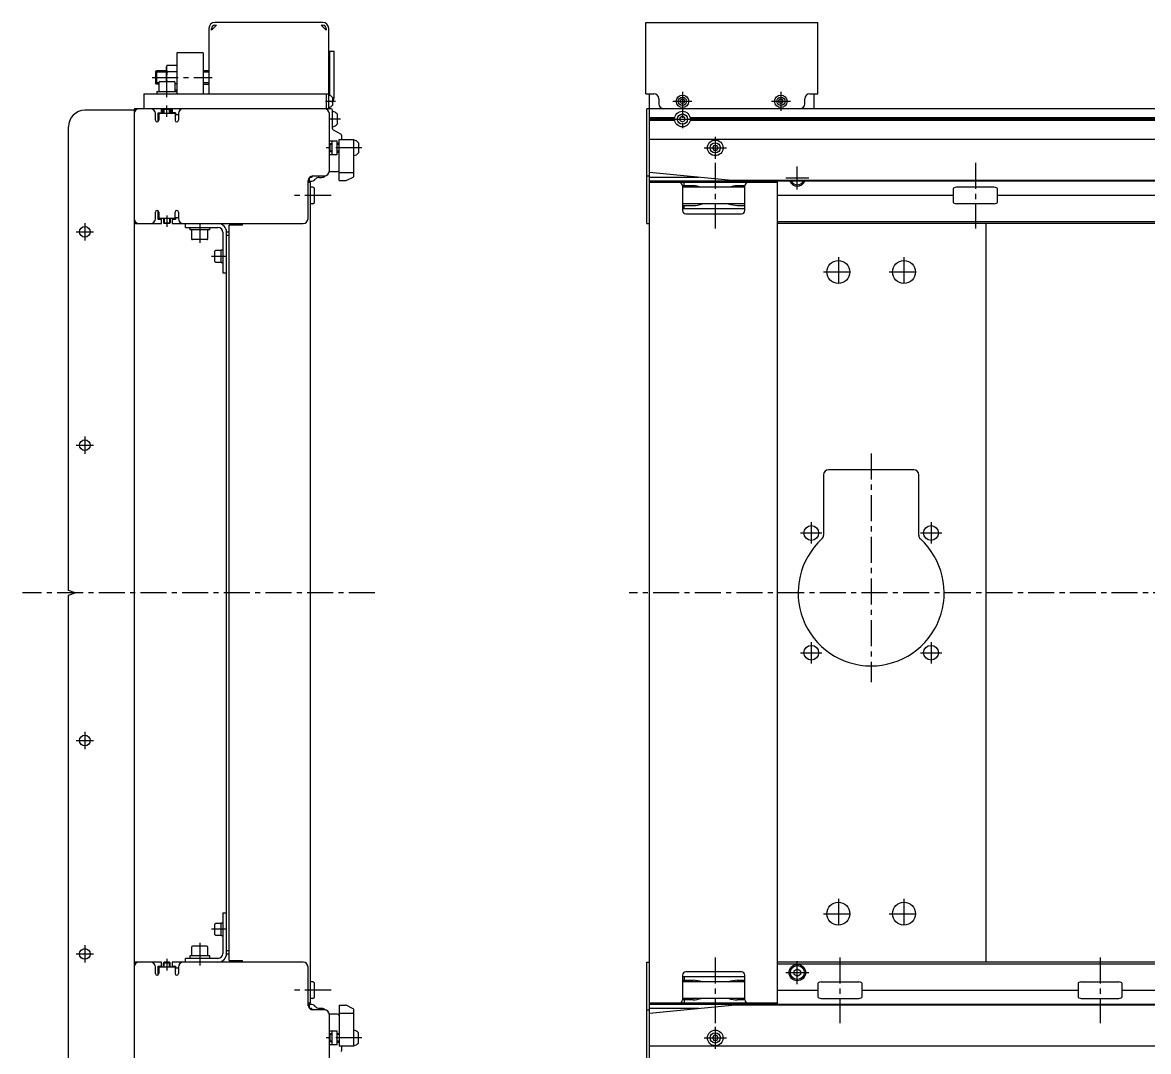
# Model space of a CAD drawing. Extents: x -10 to 3916, y -8 to 1101.
# Drawn here: x -10 to 676, y 474 to 1101 of the extents above; entities that cross this region are included whole.
import ezdxf

# ---------------------------------------------------------------- set-up
doc = ezdxf.new("R2010")
doc.units = 0
doc.header["$LTSCALE"] = 0.5
doc.linetypes.add('CENTER', pattern=[50.8, 31.75, -6.35, 6.35, -6.35])
for name, color, linetype in [('MSM_CENTER', 1, 'CENTER'), ('MSM_CONTINUOUS', 7, 'CONTINUOUS'), ('MSM_NARROW', 5, 'CONTINUOUS')]:
    doc.layers.add(name, color=color, linetype=linetype)

msp = doc.modelspace()

# ---------------------------------------------------------------- linework, layer by layer
at = {"layer": 'MSM_CENTER'}
for p, q in [((69, 1067.4), (105.6, 1067.4)), ((78, 1055.4), (78, 1066.9)), ((392.15, 1058.7), (392.15, 1035.3)), ((452.15, 1058.7), (452.15, 1047.1)), ((78, 1043.4), (78, 1050.4)), ((174.6, 1052.9), (180.8, 1052.9)), ((386.35, 1052.9), (397.95, 1052.9)), ((446.35, 1052.9), (457.95, 1052.9)), ((183.75, 1042.05), (177, 1042.05)), ((385.4, 1042.05), (398.9, 1042.05)), ((412.15, 1031.3), (412.15, 1017.8)), ((196.75, 1024.55), (175, 1024.55)), ((405.4, 1024.55), (418.9, 1024.55)), ((412.15, 1015.5), (412.15, 975.5)), ((462.15, 999.25), (462.15, 1013.25)), ((570.65, 1015.5), (570.65, 975.5)), ((455.15, 1006.25), (469.15, 1006.25)), ((178, 995.5), (155.5, 995.5)), ((78, 983.4), (78, 976.4)), ((28, 978.65), (28, 968.15)), ((98, 978.1), (98, 966.6)), ((22.75, 973.4), (33.25, 973.4)), ((114.1, 958.4), (105.1, 958.4)), ((487.15, 957.9), (487.15, 939.9)), ((527.15, 957.9), (527.15, 939.9)), ((478.15, 948.9), (496.15, 948.9)), ((518.15, 948.9), (536.15, 948.9)), ((28, 848.65), (28, 838.15)), ((22.75, 843.4), (33.25, 843.4)), ((507.15, 838.4), (507.15, 698.9)), ((470.65, 796.4), (470.65, 783.4)), ((543.65, 796.4), (543.65, 783.4)), ((464.15, 789.9), (477.15, 789.9)), ((537.15, 789.9), (550.15, 789.9)), ((204.75, 753.4), (-10, 753.4)), ((3158.75, 753.4), (359.65, 753.4)), ((470.65, 723.4), (470.65, 710.4)), ((543.65, 723.4), (543.65, 710.4)), ((464.15, 716.9), (477.15, 716.9)), ((537.15, 716.9), (550.15, 716.9)), ((28, 668.65), (28, 658.15)), ((22.75, 663.4), (33.25, 663.4)), ((487.15, 566.9), (487.15, 548.9)), ((527.15, 566.9), (527.15, 548.9)), ((478.15, 557.9), (496.15, 557.9)), ((518.15, 557.9), (536.15, 557.9)), ((114.1, 548.4), (105.1, 548.4)), ((28, 538.65), (28, 528.15)), ((98, 540.2), (98, 526.4)), ((22.75, 533.4), (33.25, 533.4)), ((78, 530.4), (78, 523.4)), ((412.15, 531.3), (412.15, 491.3)), ((462.15, 515.05), (462.15, 529.05)), ((488.15, 531.3), (488.15, 491.3)), ((646.65, 531.3), (646.65, 491.3)), ((455.15, 522.05), (469.15, 522.05)), ((178, 511.3), (155.5, 511.3)), ((412.15, 489), (412.15, 475.5)), ((196.75, 482.25), (175, 482.25)), ((405.4, 482.25), (418.9, 482.25))]:
    msp.add_line(p, q, dxfattribs=at)
at = {"layer": 'MSM_CONTINUOUS'}
for p, q in [((108.2, 1099.3), (105.2, 1096.3)), ((173, 1100.9), (107.2, 1100.9)), ((107.2, 1099.3), (108.2, 1099.3)), ((175, 1096.3), (172, 1099.3)), ((172, 1099.3), (173, 1099.3)), ((369.75, 1057.4), (369.75, 1100.9)), ((369.75, 1100.9), (474.75, 1100.9)), ((474.75, 1057.4), (474.75, 1100.9)), ((103.6, 1097.3), (103.6, 1057.4)), ((105.2, 1096.3), (105.2, 1097.3)), ((175, 1097.3), (175, 1096.3)), ((176.6, 1048.4), (176.6, 1097.3)), ((100, 1082.4), (84, 1082.4)), ((84, 1082.4), (84, 1057.4)), ((100, 1082.4), (100, 1057.4)), ((177, 1083.4), (177, 1056.6)), ((177, 1083.4), (180, 1083.4)), ((180, 1056.4), (180, 1083.4)), ((71, 1070.72), (71.68, 1071.4)), ((71, 1070.72), (71, 1064.08)), ((77.5, 1071.4), (71.68, 1071.4)), ((71.68, 1071.4), (71.68, 1063.4)), ((78.22, 1074.91), (77.5, 1073.65)), ((77.5, 1073.65), (77.5, 1064.9)), ((78.22, 1074.91), (84, 1074.91)), ((78.22, 1071.15), (84, 1071.15)), ((103.6, 1071.4), (100, 1071.4)), ((71.68, 1063.4), (71, 1064.08)), ((73, 1064.3), (73, 1058.9)), ((73.6, 1064.9), (82.4, 1064.9)), ((83, 1058.9), (83, 1064.3)), ((83, 1063.65), (84, 1063.65)), ((64, 1057.4), (64, 1048.4)), ((64, 1057.4), (176.6, 1057.4)), ((73, 1063.4), (71.68, 1063.4)), ((71.9, 1058.9), (71.9, 1057.4)), ((71.9, 1058.9), (84, 1058.9)), ((83, 1059.89), (84, 1059.89)), ((100, 1063.4), (103.6, 1063.4)), ((175, 1057.4), (175, 1048.4)), ((369.75, 1057.4), (374.75, 1057.4)), ((372.15, 449.4), (372.15, 1057.4)), ((469.75, 1057.4), (474.75, 1057.4)), ((472.15, 1057.4), (472.15, 1048.4)), ((178.8, 1055.42), (178.8, 1050.37)), ((377.75, 1054.4), (377.75, 1051.4)), ((392.15, 1054.34), (390.9, 1053.62)), ((390.9, 1052.18), (390.9, 1053.62)), ((390.9, 1052.18), (392.15, 1051.46)), ((393.4, 1053.62), (392.15, 1054.34)), ((392.15, 1051.46), (393.4, 1052.18)), ((393.4, 1052.18), (393.4, 1053.62)), ((452.15, 1054.34), (450.9, 1053.62)), ((450.9, 1052.18), (450.9, 1053.62)), ((450.9, 1052.18), (452.15, 1051.46)), ((453.4, 1053.62), (452.15, 1054.34)), ((452.15, 1051.46), (453.4, 1052.18)), ((453.4, 1052.18), (453.4, 1053.62)), ((466.75, 1051.4), (466.75, 1054.4)), ((58, 1047.4), (28, 1047.4)), ((58, 1047.9), (58, 458.9)), ((176.6, 1048.4), (58.5, 1048.4)), ((71, 1041.4), (71, 1045.4)), ((72.75, 1040.9), (72.75, 1045.9)), ((72.75, 1045.9), (76, 1045.9)), ((73, 1045.9), (73, 1041.4)), ((83, 1045.4), (73, 1045.4)), ((74.75, 1045.9), (74.75, 1048.4)), ((75, 1048.4), (75, 1045.9)), ((76.38, 1048.4), (76, 1048.02)), ((76, 1045.4), (76, 1048.02)), ((76, 1048.02), (80, 1048.02)), ((80, 1048.02), (79.62, 1048.4)), ((80, 1045.4), (80, 1048.02)), ((83.25, 1045.9), (80, 1045.9)), ((81, 1045.9), (81, 1048.4)), ((81.25, 1048.4), (81.25, 1045.9)), ((83, 1045.9), (83, 1041.4)), ((83.25, 1045.9), (83.25, 1044.9)), ((83.25, 1044.9), (85, 1044.9)), ((85, 1045.4), (85, 1041.4)), ((178, 1048.35), (174.55, 1048.35)), ((177, 1010.6), (177, 1045.4)), ((179, 1036.15), (179, 1047.35)), ((181.75, 1045.17), (181.75, 1038.92)), ((3148.75, 1048.4), (370.55, 1048.4)), ((370.55, 978.4), (370.55, 1048.4)), ((3147.15, 1048.35), (372.15, 1048.35)), ((392.15, 1043.78), (390.65, 1042.92)), ((393.65, 1042.92), (392.15, 1043.78)), ((397.15, 1048.35), (397.15, 1048.4)), ((427.15, 1048.4), (427.15, 1048.35)), ((18, 754.9), (18, 1037.4)), ((72.87, 1040.9), (72.75, 1040.9)), ((178.5, 1042.05), (179, 1042.92)), ((179, 1041.18), (178.5, 1042.05)), ((387.48, 1042.92), (372.15, 1042.92)), ((387.4, 1042.05), (372.15, 1042.05)), ((387.48, 1041.18), (372.15, 1041.18)), ((390.65, 1042.92), (390.65, 1041.18)), ((390.65, 1041.18), (392.15, 1040.32)), ((392.15, 1040.32), (393.65, 1041.18)), ((393.65, 1041.18), (393.65, 1042.92)), ((3122.48, 1042.92), (396.82, 1042.92)), ((3122.48, 1041.18), (396.82, 1041.18)), ((3122.4, 1042.05), (396.9, 1042.05)), ((184.07, 1032.83), (179.53, 1035.27)), ((183, 1004.55), (183, 1029.55)), ((183, 1029.55), (192, 1029.55)), ((184.6, 1029.55), (184.6, 1031.95)), ((192, 1007.67), (192, 1029.55)), ((3147.15, 1029.55), (372.15, 1029.55)), ((177, 1028.8), (181.5, 1028.8)), ((177.43, 1027.05), (177, 1026.62)), ((177, 1022.48), (177.43, 1022.05)), ((178.5, 1027.05), (177.43, 1027.05)), ((177.43, 1022.05), (177.43, 1027.05)), ((181.5, 1028.55), (178.5, 1028.55)), ((178.5, 1028.55), (178.5, 1020.55)), ((181.5, 1028.8), (181.5, 1020.3)), ((181.5, 1027.3), (183, 1027.3)), ((183, 1027.05), (181.5, 1027.05)), ((194.75, 1027.67), (194.75, 1021.42)), ((411.28, 1026.05), (410.42, 1024.55)), ((410.42, 1024.55), (411.28, 1023.05)), ((411.28, 1026.05), (413.02, 1026.05)), ((411.28, 1023.05), (413.02, 1023.05)), ((413.88, 1024.55), (413.02, 1026.05)), ((413.02, 1023.05), (413.88, 1024.55)), ((181.5, 1020.3), (177, 1020.3)), ((178.5, 1022.05), (177.43, 1022.05)), ((178.5, 1020.55), (181.5, 1020.55)), ((181.5, 1022.05), (183, 1022.05)), ((183, 1021.8), (181.5, 1021.8)), ((178.34, 1010.05), (182, 1010.05)), ((183, 1009.55), (192, 1009.55)), ((422.15, 1004.55), (372.15, 1009.55)), ((164, 981.4), (164, 1004.4)), ((165.5, 1003.4), (164, 1003.4)), ((164.08, 1005.09), (164.08, 1003.4)), ((164.6, 1005.76), (164.6, 1004.65)), ((165.1, 1004.15), (165.6, 1004.15)), ((165.5, 503.4), (165.5, 1003.4)), ((167, 1007.4), (173.8, 1007.4)), ((170.74, 1006.55), (172.36, 1006.55)), ((174.48, 1007.43), (174.54, 1007.49)), ((183, 1004.55), (186.76, 1004.55)), ((187.21, 1004.66), (191.45, 1006.77)), ((370.55, 1007.4), (372.15, 1007.4)), ((402.15, 1006.55), (372.15, 1006.55)), ((3147.15, 1004.15), (372.15, 1004.15)), ((450.15, 1003.4), (372.15, 1003.4)), ((393.28, 1001.4), (393.28, 1003.4)), ((3147.15, 1004.55), (422.15, 1004.55)), ((431.02, 1003.4), (431.02, 1003.05)), ((450.15, 502.65), (450.15, 1004.15)), ((462.15, 1003.94), (461.79, 1004.15)), ((462.51, 1004.15), (462.15, 1003.94)), ((167, 1000.5), (165.5, 1000.5)), ((168, 991.5), (168, 999.5)), ((398.72, 1001.4), (392.15, 1001.4)), ((392.15, 1001.4), (392.15, 986.4)), ((430.15, 1000.5), (392.15, 1000.5)), ((430.15, 1001.4), (425.58, 1001.4)), ((430.15, 986.4), (430.15, 1001.4)), ((557.21, 995.5), (450.15, 995.5)), ((557.21, 999.5), (557.21, 991.5)), ((582.12, 1000.5), (559.18, 1000.5)), ((584.09, 991.5), (584.09, 999.5)), ((715.71, 995.5), (584.09, 995.5)), ((167, 990.5), (165.5, 990.5)), ((430.15, 990.5), (392.15, 990.5)), ((392.15, 989.4), (398.72, 989.4)), ((393.28, 987.4), (393.28, 989.4)), ((425.58, 989.4), (430.15, 989.4)), ((582.12, 990.5), (559.18, 990.5)), ((71, 981.4), (71, 985.4)), ((72.75, 985.9), (72.87, 985.9)), ((72.75, 980.9), (72.75, 985.9)), ((73, 985.4), (73, 981.4)), ((83, 981.4), (73, 981.4)), ((76, 981.4), (76, 978.78)), ((80, 981.4), (80, 978.78)), ((83, 981.4), (83, 985.4)), ((83.25, 981.9), (83.25, 980.9)), ((85, 981.9), (83.25, 981.9)), ((85, 985.4), (85, 981.4)), ((430.15, 987.4), (392.15, 987.4)), ((394.15, 984.4), (428.15, 984.4)), ((58.5, 978.4), (74.75, 978.4)), ((74.75, 980.9), (72.75, 980.9)), ((74.75, 978.4), (74.75, 980.9)), ((76.38, 978.4), (76, 978.78)), ((76, 978.78), (80, 978.78)), ((79.62, 978.4), (76.38, 978.4)), ((80, 978.78), (79.62, 978.4)), ((83.25, 980.9), (81.25, 980.9)), ((81.25, 980.9), (81.25, 978.4)), ((81.25, 978.4), (161, 978.4)), ((89.4, 976.1), (89.4, 978.4)), ((89.4, 976.1), (109.1, 976.1)), ((91.9, 976.1), (91.9, 974.6)), ((104.1, 974.6), (91.9, 974.6)), ((93, 974.6), (93, 969.2)), ((103, 969.2), (103, 974.6)), ((104.1, 974.6), (104.1, 976.1)), ((124, 977.4), (116, 977.4)), ((116, 529.4), (116, 977.4)), ((124, 977.4), (124, 978.4)), ((370.55, 978.4), (372.15, 978.4)), ((3144.65, 979.4), (450.15, 979.4)), ((3148.75, 978.4), (450.15, 978.4)), ((577.15, 528.4), (577.15, 978.4)), ((102.4, 968.6), (93.6, 968.6)), ((112.1, 973.1), (112.1, 948.4)), ((114.4, 533.4), (114.4, 973.4)), ((114.4, 973.4), (116, 973.4)), ((114.4, 971.4), (116, 971.4)), ((107.1, 955.3), (107.1, 961.5)), ((111.1, 961.9), (107.5, 961.9)), ((112.1, 962.2), (111.1, 962.2)), ((111.1, 954.6), (111.1, 962.2)), ((107.5, 954.9), (111.1, 954.9)), ((111.1, 954.6), (112.1, 954.6)), ((112.1, 948.4), (114.4, 948.4)), ((478.15, 825.4), (478.15, 788.5)), ((533.15, 828.4), (481.15, 828.4)), ((536.15, 788.5), (536.15, 825.4)), ((22, 753.4), (18, 754.9)), ((18, 751.9), (22, 753.4)), ((18, 469.4), (18, 751.9)), ((112.1, 558.4), (112.1, 533.7)), ((112.1, 558.4), (114.4, 558.4)), ((107.1, 545.3), (107.1, 551.5)), ((111.1, 551.9), (107.5, 551.9)), ((112.1, 552.2), (111.1, 552.2)), ((111.1, 544.6), (111.1, 552.2)), ((107.5, 544.9), (111.1, 544.9)), ((111.1, 544.6), (112.1, 544.6)), ((93, 537.6), (93, 532.2)), ((102.4, 538.2), (93.6, 538.2)), ((103, 532.2), (103, 537.6)), ((114.4, 535.4), (116, 535.4)), ((74.75, 528.4), (58.5, 528.4)), ((74.75, 525.9), (74.75, 528.4)), ((76.38, 528.4), (76, 528.02)), ((79.62, 528.4), (76.38, 528.4)), ((80, 528.02), (79.62, 528.4)), ((81.25, 528.4), (81.25, 525.9)), ((161, 528.4), (81.25, 528.4)), ((109.1, 530.7), (89.4, 530.7)), ((89.4, 528.4), (89.4, 530.7)), ((91.9, 532.2), (91.9, 530.7)), ((104.1, 532.2), (91.9, 532.2)), ((104.1, 530.7), (104.1, 532.2)), ((114.4, 533.4), (116, 533.4)), ((116, 529.4), (124, 529.4)), ((124, 528.4), (124, 529.4)), ((370.55, 528.4), (372.15, 528.4)), ((370.55, 458.4), (370.55, 528.4)), ((3148.75, 528.4), (450.15, 528.4)), ((71, 521.4), (71, 525.4)), ((72.75, 520.9), (72.75, 525.9)), ((72.75, 525.9), (74.75, 525.9)), ((73, 525.4), (73, 521.4)), ((83, 525.4), (73, 525.4)), ((76, 525.4), (76, 528.02)), ((76, 528.02), (80, 528.02)), ((80, 525.4), (80, 528.02)), ((81.25, 525.9), (83.25, 525.9)), ((83, 525.4), (83, 521.4)), ((83.25, 525.9), (83.25, 524.9)), ((83.25, 524.9), (85, 524.9)), ((85, 525.4), (85, 521.4)), ((164, 502.4), (164, 525.4)), ((428.15, 522.4), (394.15, 522.4)), ((450.15, 527.4), (3144.65, 527.4)), ((460.15, 523.2), (462.15, 524.36)), ((460.15, 520.9), (460.15, 523.2)), ((462.15, 524.36), (464.15, 523.2)), ((464.15, 523.2), (464.15, 520.9)), ((72.87, 520.9), (72.75, 520.9)), ((167, 516.3), (165.5, 516.3)), ((168, 507.3), (168, 515.3)), ((392.15, 520.4), (392.15, 505.4)), ((430.15, 519.4), (392.15, 519.4)), ((392.15, 517.4), (398.72, 517.4)), ((430.15, 516.3), (392.15, 516.3)), ((393.28, 519.4), (393.28, 517.4)), ((425.58, 517.4), (430.15, 517.4)), ((430.15, 505.4), (430.15, 520.4)), ((462.15, 519.74), (460.15, 520.9)), ((464.15, 520.9), (462.15, 519.74)), ((474.71, 515.3), (474.71, 507.3)), ((476.68, 516.3), (499.62, 516.3)), ((501.59, 507.3), (501.59, 515.3)), ((633.21, 515.3), (633.21, 507.3)), ((635.18, 516.3), (658.12, 516.3)), ((660.09, 507.3), (660.09, 515.3)), ((450.15, 511.3), (474.71, 511.3)), ((501.59, 511.3), (633.21, 511.3)), ((660.09, 511.3), (791.71, 511.3)), ((165.5, 503.4), (164, 503.4)), ((164.08, 501.71), (164.08, 503.4)), ((164.6, 502.15), (164.6, 501.04)), ((165.6, 502.65), (165.1, 502.65)), ((167, 506.3), (165.5, 506.3)), ((183, 502.25), (186.76, 502.25)), ((183, 502.25), (183, 477.25)), ((191.45, 500.03), (187.21, 502.14)), ((450.15, 503.4), (372.15, 503.4)), ((3147.15, 502.65), (372.15, 502.65)), ((372.15, 497.25), (422.15, 502.25)), ((430.15, 506.3), (392.15, 506.3)), ((398.72, 505.4), (392.15, 505.4)), ((393.28, 505.4), (393.28, 503.4)), ((3147.15, 502.25), (422.15, 502.25)), ((430.15, 505.4), (425.58, 505.4)), ((431.02, 503.4), (431.02, 503.75)), ((476.68, 506.3), (499.62, 506.3)), ((635.18, 506.3), (658.12, 506.3)), ((173.8, 499.4), (167, 499.4)), ((172.36, 500.25), (170.74, 500.25)), ((174.54, 499.31), (174.48, 499.37)), ((177, 461.4), (177, 496.2)), ((182, 496.75), (178.34, 496.75)), ((183, 497.25), (192, 497.25)), ((192, 477.25), (192, 499.13)), ((370.55, 499.4), (372.15, 499.4)), ((402.15, 500.25), (372.15, 500.25)), ((177, 486.5), (181.5, 486.5)), ((177.43, 484.75), (177, 484.32)), ((178.5, 484.75), (177.43, 484.75)), ((177.43, 479.75), (177.43, 484.75)), ((181.5, 486.25), (178.5, 486.25)), ((178.5, 486.25), (178.5, 478.25)), ((181.5, 486.5), (181.5, 478)), ((181.5, 485), (183, 485)), ((183, 484.75), (181.5, 484.75)), ((194.75, 479.12), (194.75, 485.37)), ((411.28, 483.75), (410.42, 482.25)), ((410.42, 482.25), (411.28, 480.75)), ((413.02, 483.75), (411.28, 483.75)), ((413.02, 480.75), (411.28, 480.75)), ((413.88, 482.25), (413.02, 483.75)), ((413.02, 480.75), (413.88, 482.25)), ((177, 480.18), (177.43, 479.75)), ((181.5, 478), (177, 478)), ((178.5, 479.75), (177.43, 479.75)), ((178.5, 478.25), (181.5, 478.25)), ((181.5, 479.75), (183, 479.75)), ((183, 479.5), (181.5, 479.5)), ((192, 477.25), (183, 477.25)), ((184.6, 474.85), (184.6, 477.25)), ((3147.15, 477.25), (372.15, 477.25))]:
    msp.add_line(p, q, dxfattribs=at)
for centre, radius in [((392.15, 1052.9), 3.8), ((452.15, 1052.9), 3.8), ((392.15, 1052.9), 2.53), ((452.15, 1052.9), 2.53), ((392.15, 1042.05), 4.75), ((392.15, 1042.05), 3.13), ((412.15, 1024.55), 4.75), ((412.15, 1024.55), 3.13), ((28, 973.4), 3.25), ((487.15, 948.9), 7), ((527.15, 948.9), 7), ((28, 843.4), 3.25), ((470.65, 789.9), 4.5), ((543.65, 789.9), 4.5), ((470.65, 716.9), 4.5), ((543.65, 716.9), 4.5), ((28, 663.4), 3.25), ((487.15, 557.9), 7), ((527.15, 557.9), 7), ((28, 533.4), 3.25), ((462.15, 522.05), 5), ((462.15, 522.05), 4.25), ((412.15, 482.25), 4.75), ((412.15, 482.25), 3.13)]:
    msp.add_circle(centre, radius, dxfattribs=at)
for centre, radius, start, end in [((107.2, 1097.3), 3.6, 90, 180), ((107.2, 1097.3), 2, 90, 180), ((173, 1097.3), 3.6, 0, 90), ((173, 1097.3), 2, 0, 90), ((81.12, 1073.03), 3.45, 147.05809, 212.94191), ((91.18, 1067.37), 13.5, 163.7284, 190.55098), ((73.6, 1064.3), 0.6, 90, 180), ((82.4, 1064.3), 0.6, 0, 90), ((175.9, 1052.96), 3.8, 40.35915, 79.45237), ((374.75, 1054.4), 3, 0, 90), ((469.75, 1054.4), 3, 90, 180), ((175.9, 1052.84), 3.8, 280.54763, 319.64085), ((172, 1056.4), 8, 328.21167, 0), ((380.75, 1051.4), 3, 180, 270), ((463.75, 1051.4), 3, 270, 0), ((28, 1037.4), 10, 90, 180), ((58.5, 1047.9), 0.5, 90, 180), ((61, 1045.4), 3, 90, 180), ((68, 1045.4), 3, 0, 90), ((88, 1045.4), 3, 90, 180), ((174, 1045.4), 3, 0, 90), ((178, 1047.35), 1, 0, 90), ((178.1, 1042.14), 4.75, 39.77311, 79.06843), ((72, 1041.4), 1, 180, 0), ((84, 1041.4), 1, 180, 0), ((178.1, 1041.96), 4.75, 280.93157, 320.22689), ((180, 1036.15), 1, 180, 241.82141), ((183.6, 1031.95), 1, 0, 61.82141), ((191.1, 1024.64), 4.75, 39.77311, 79.06843), ((191.1, 1024.46), 4.75, 280.93157, 320.22689), ((173.8, 1010.6), 3.2, 270, 0), ((178.34, 1007.05), 3, 90, 119.66548), ((182, 1011.05), 1, 270, 0), ((167, 1004.4), 3, 90, 180), ((165.6, 1007.85), 2, 238.60552, 245.33635), ((164.9, 1005.76), 0.3, 116.65416, 180), ((165.1, 1004.65), 0.5, 180, 270), ((165.6, 1007.85), 1.25, 245.73782, 338.43652), ((165.6, 1007.85), 3.7, 270, 320.07449), ((170.74, 1003.55), 3, 90, 140.0745), ((172.36, 1009.55), 3, 270, 315), ((186.76, 1005.55), 1, 270, 296.56505), ((191, 1007.67), 1, 296.56505, 0), ((390.15, 1001.4), 2, 360, 90), ((432.15, 1001.4), 2, 90, 180), ((462.15, 1006.25), 5, 204.83459, 335.16541), ((462.15, 1006.25), 4.25, 209.61158, 330.38842), ((167, 999.5), 1, 0, 90), ((397.99, 983.66), 17.75, 71.52352, 87.64045), ((425.84, 984.64), 16.76, 90.88764, 108.88418), ((558.08, 999.38), 0.882, 115.53281, 172.10275), ((559.16, 997.09), 3.41, 89.66873, 115.24537), ((582.14, 997.09), 3.41, 64.75463, 90.33127), ((583.22, 999.38), 0.882, 7.89725, 64.46719), ((167, 991.5), 1, 270, 0), ((398.5, 1005.25), 15.85, 270.80489, 291.4888), ((426.32, 1007.22), 17.83, 249.62634, 267.6096), ((558.08, 991.62), 0.882, 187.89725, 244.46719), ((559.16, 993.91), 3.41, 244.75463, 270.33127), ((582.14, 993.91), 3.41, 269.66873, 295.24537), ((583.22, 991.62), 0.882, 295.53281, 352.10275), ((61, 981.4), 3, 180, 270), ((68, 981.4), 3, 270, 0), ((72, 985.4), 1, 0, 180), ((84, 985.4), 1, 0, 180), ((88, 981.4), 3, 180, 270), ((161, 981.4), 3, 270, 0), ((394.15, 986.4), 2, 180, 270), ((428.15, 986.4), 2, 270, 0), ((58.5, 978.9), 0.5, 180, 270), ((109.1, 973.1), 5.3, 0, 90), ((109.1, 973.1), 3, 0, 90), ((93.6, 969.2), 0.6, 180, 270), ((102.4, 969.2), 0.6, 270, 0), ((107.5, 961.5), 0.4, 90, 180), ((107.5, 955.3), 0.4, 180, 270), ((481.15, 825.4), 3, 90, 180), ((533.15, 825.4), 3, 360, 90), ((507.15, 753.4), 44.5, 132.35205, 47.64795), ((475.15, 788.5), 3, 312.35205, 0), ((539.15, 788.5), 3, 180, 227.64795), ((107.5, 551.5), 0.4, 90, 180), ((107.5, 545.3), 0.4, 180, 270), ((93.6, 537.6), 0.6, 90, 180), ((102.4, 537.6), 0.6, 0, 90), ((58.5, 527.9), 0.5, 90, 180), ((61, 525.4), 3, 90, 180), ((68, 525.4), 3, 0, 90), ((88, 525.4), 3, 90, 180), ((109.1, 533.7), 5.3, 270, 0), ((109.1, 533.7), 3, 270, 0), ((161, 525.4), 3, 0, 90), ((394.15, 520.4), 2, 90, 180), ((428.15, 520.4), 2, 360, 90), ((72, 521.4), 1, 180, 0), ((84, 521.4), 1, 180, 0), ((167, 515.3), 1, 0, 90), ((398.5, 501.55), 15.85, 68.5112, 89.19511), ((426.32, 499.58), 17.83, 92.3904, 110.37366), ((475.58, 515.18), 0.882, 115.53281, 172.10275), ((476.66, 512.89), 3.41, 89.66873, 115.24537), ((499.64, 512.89), 3.41, 64.75463, 90.33127), ((500.72, 515.18), 0.882, 7.89725, 64.46719), ((634.08, 515.18), 0.882, 115.53281, 172.10275), ((635.16, 512.89), 3.41, 89.66873, 115.24537), ((658.14, 512.89), 3.41, 64.75463, 90.33127), ((659.22, 515.18), 0.882, 7.89725, 64.46719), ((167, 502.4), 3, 180, 270), ((165.1, 502.15), 0.5, 90, 180), ((164.9, 501.04), 0.3, 180, 243.34584), ((165.6, 498.95), 3.7, 39.9255, 90), ((167, 507.3), 1, 270, 0), ((170.74, 503.25), 3, 219.92551, 270), ((186.76, 501.25), 1, 63.43495, 90), ((390.15, 505.4), 2, 270, 0), ((397.99, 523.14), 17.75, 272.35955, 288.47648), ((425.84, 522.16), 16.76, 251.11582, 269.11236), ((432.15, 505.4), 2, 180, 270), ((475.58, 507.42), 0.882, 187.89725, 244.46719), ((476.66, 509.71), 3.41, 244.75463, 270.33127), ((499.64, 509.71), 3.41, 269.66873, 295.24537), ((500.72, 507.42), 0.882, 295.53281, 352.10275), ((634.08, 507.42), 0.882, 187.89725, 244.46719), ((635.16, 509.71), 3.41, 244.75463, 270.33127), ((658.14, 509.71), 3.41, 269.66873, 295.24537), ((659.22, 507.42), 0.882, 295.53281, 352.10275), ((165.6, 498.95), 2, 114.66365, 121.39448), ((165.6, 498.95), 1.25, 21.56348, 114.26218), ((172.36, 497.25), 3, 45, 90), ((173.8, 496.2), 3.2, 0, 90), ((178.34, 499.75), 3, 240.33452, 270), ((182, 495.75), 1, 0, 90), ((191, 499.13), 1, 0, 63.43495), ((191.1, 482.34), 4.75, 39.77311, 79.06843), ((183.6, 474.85), 1, 298.17859, 0), ((191.1, 482.16), 4.75, 280.93157, 320.22689)]:
    msp.add_arc(centre, radius, start, end, dxfattribs=at)
at = {"layer": 'MSM_NARROW'}
for p, q in [((77.5, 1070.72), (71, 1070.72)), ((103.6, 1070.72), (100, 1070.72)), ((73, 1064.08), (71, 1064.08)), ((103.6, 1064.08), (100, 1064.08)), ((75.54, 1045.9), (75.54, 1048.4)), ((76.38, 1045.4), (76.38, 1048.4)), ((79.62, 1045.4), (79.62, 1048.4)), ((80.46, 1045.9), (80.46, 1048.4)), ((178.5, 1026.62), (177, 1026.62)), ((178.5, 1022.48), (177, 1022.48)), ((183, 1026.62), (181.5, 1026.62)), ((183, 1022.48), (181.5, 1022.48)), ((76.38, 981.4), (76.38, 978.4)), ((79.62, 981.4), (79.62, 978.4)), ((76.38, 525.4), (76.38, 528.4)), ((79.62, 525.4), (79.62, 528.4)), ((178.5, 484.32), (177, 484.32)), ((183, 484.32), (181.5, 484.32)), ((178.5, 480.18), (177, 480.18)), ((183, 480.18), (181.5, 480.18))]:
    msp.add_line(p, q, dxfattribs=at)

doc.saveas('drawing.dxf')
